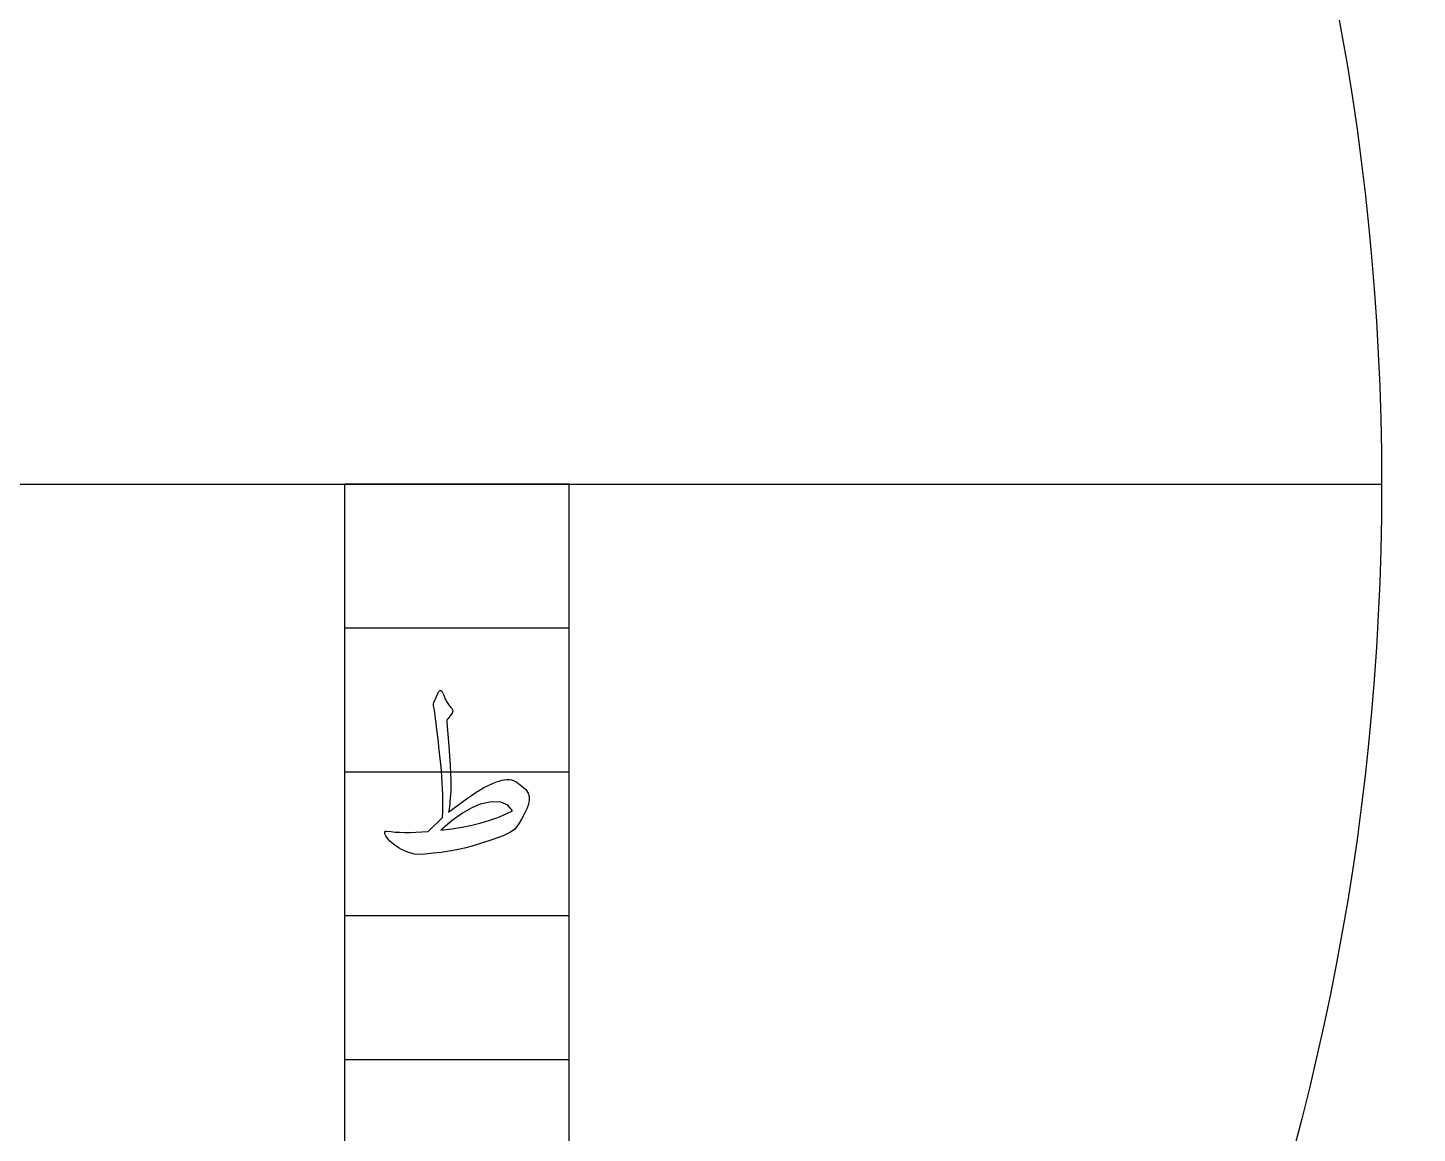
# Model space of a CAD drawing. Header units: millimetres. Extents: x -83 to 83, y -82 to 91.
# Drawn here: x 21.37 to 46.43, y -11.7 to 8.23 of the extents above; entities that cross this region are included whole.
import ezdxf

# ---------------------------------------------------------------- set-up
doc = ezdxf.new("R2010")
doc.units = ezdxf.units.MM
for name, color, linetype in [('CUT_OUTER', 1, 'Continuous'), ('ENGRAVE', 7, 'Continuous'), ('TEXT', 5, 'Continuous')]:
    doc.layers.add(name, color=color, linetype=linetype)

msp = doc.modelspace()

# ---------------------------------------------------------------- linework, layer by layer
at = {"layer": 'CUT_OUTER'}
msp.add_arc((0, 0), 82.5, 179.648438, 0, dxfattribs=at)
at = {"layer": 'ENGRAVE'}
for points in [[(-45.7875, 0), (45.7875, 0)], [(-31.1355, 0), (-31.1355, -31.1355), (31.1355, -31.1355), (31.1355, 0)], [(-27.0879, 0), (-27.0879, -27.0879), (27.0879, -27.0879), (27.0879, 0)], [(31.1355, 0), (27.0879, 0)], [(31.1355, -2.5946), (27.0879, -2.5946)], [(31.1355, -5.1892), (27.0879, -5.1892)], [(31.1355, -7.7839), (27.0879, -7.7839)], [(31.1355, -10.3785), (27.0879, -10.3785)]]:
    msp.add_lwpolyline(points, dxfattribs=at)
for radius in [80.85, 80.85, 78.6844, 74.6625, 74.6625, 71.4862, 65.5875, 65.5875, 62.1225, 55.6875, 55.6875, 52.2225, 45.7875, 45.7875]:
    msp.add_circle((0, 0), radius, dxfattribs=at)
at = {"layer": 'TEXT'}
for points in [[(28.6926, -3.9373), (28.7112, -3.8947), (28.7278, -3.857), (28.7425, -3.8242), (28.7552, -3.7963), (28.7658, -3.7736), (28.7738, -3.7562), (28.7795, -3.7442), (28.7827, -3.7376), (28.7893, -3.729), (28.7973, -3.7229), (28.8069, -3.7192), (28.8179, -3.718), (28.827, -3.7194), (28.8346, -3.7239), (28.8407, -3.7312), (28.8453, -3.7415), (28.8659, -3.7914), (28.8845, -3.8355), (28.9012, -3.8737), (28.9158, -3.906), (28.9243, -3.9202), (28.934, -3.9354), (28.9449, -3.9515), (28.957, -3.9687), (28.9706, -3.9868), (28.9859, -4.0059), (29.0029, -4.026), (29.0216, -4.047), (29.0334, -4.0683), (29.0373, -4.0891), (29.0334, -4.1094), (29.0216, -4.1293), (28.9472, -4.2272), (28.9371, -4.2431), (28.9305, -4.2595), (28.9273, -4.2764), (28.9276, -4.2938), (28.9658, -4.7249), (28.9903, -5.0743), (29.001, -5.3418), (28.9981, -5.5277), (28.9941, -5.5971), (28.9898, -5.6603), (28.9852, -5.7175), (28.9805, -5.7686), (28.9755, -5.8137), (28.9702, -5.8533), (28.9647, -5.8872), (28.9589, -5.9154), (29.0761, -5.8258), (29.1846, -5.7451), (29.2847, -5.6731), (29.3761, -5.6099), (29.4587, -5.5553), (29.5323, -5.5091), (29.5968, -5.4711), (29.6522, -5.4415), (29.7509, -5.3974), (29.8432, -5.3631), (29.9291, -5.3387), (30.0087, -5.324), (30.0508, -5.3227), (30.0949, -5.3308), (30.1409, -5.3482), (30.1889, -5.3749), (30.2839, -5.4422), (30.3534, -5.5071), (30.3975, -5.5695), (30.4161, -5.6295), (30.4148, -5.6963), (30.3994, -5.7715), (30.3698, -5.855), (30.326, -5.9468), (30.277, -6.0371), (30.232, -6.1123), (30.1908, -6.1723), (30.1536, -6.2171), (30.0772, -6.2736), (29.946, -6.3375), (29.76, -6.4087), (29.5191, -6.4873), (29.3848, -6.5263), (29.2483, -6.5608), (29.1096, -6.5909), (28.9687, -6.6166), (28.8261, -6.6381), (28.6823, -6.6558), (28.5372, -6.6695), (28.391, -6.6793), (28.3375, -6.6685), (28.2867, -6.6558), (28.2386, -6.6411), (28.1931, -6.6244), (28.1499, -6.6058), (28.1084, -6.5853), (28.0687, -6.5627), (28.0306, -6.5383), (27.9638, -6.4893), (27.9082, -6.4403), (27.8639, -6.3914), (27.8308, -6.3424), (27.8127, -6.3018), (27.8093, -6.2739), (27.8205, -6.2587), (27.8465, -6.2562), (27.9198, -6.2649), (27.9988, -6.2714), (28.0833, -6.2757), (28.1736, -6.2778), (28.2694, -6.2776), (28.3709, -6.2753), (28.478, -6.2708), (28.5907, -6.2641), (28.8493, -6.0095), (28.854, -5.9071), (28.8566, -5.8038), (28.857, -5.6995), (28.8551, -5.5942), (28.8513, -5.4878), (28.8458, -5.3798), (28.8386, -5.2704), (28.8297, -5.1595), (28.8196, -5.0497), (28.8091, -4.9435), (28.7981, -4.8411), (28.7866, -4.7423), (28.7751, -4.6469), (28.7641, -4.5548), (28.7535, -4.4658), (28.7435, -4.38), (28.7341, -4.3005), (28.7254, -4.2306), (28.7174, -4.1703), (28.7102, -4.1195), (28.7037, -4.078), (28.698, -4.0455), (28.6929, -4.0222), (28.6887, -4.0078), (28.686, -3.9917), (28.6857, -3.9745), (28.6879, -3.9564), (28.6926, -3.9373)], [(29.5308, -5.7705), (29.3793, -5.8334), (29.2106, -5.9321), (29.0248, -6.0665), (28.8218, -6.2366), (29.0185, -6.2123), (29.2052, -6.1823), (29.3818, -6.1467), (29.5484, -6.1054), (29.7048, -6.059), (29.8505, -6.008), (29.9858, -5.9523), (30.1105, -5.8919), (30.0258, -5.7874), (29.901, -5.7323), (29.736, -5.7267), (29.5308, -5.7705)]]:
    msp.add_lwpolyline(points, close=True, dxfattribs=at)

doc.saveas('drawing.dxf')
